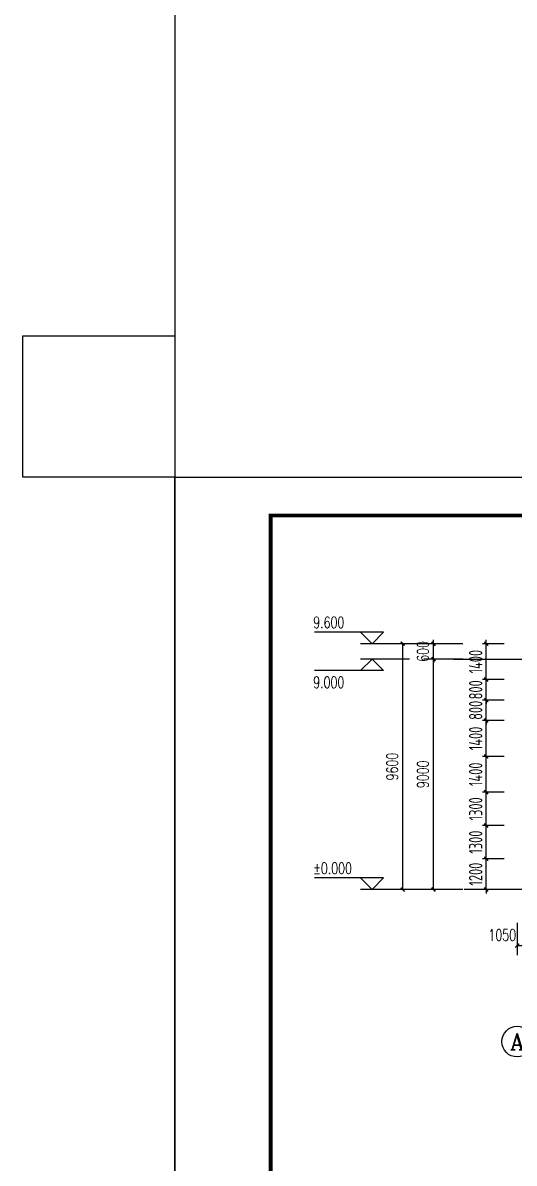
# Model space of a CAD drawing. Header units: millimetres. Extents: x 6950065 to 7140129, y 16284814 to 19754034.
# Drawn here: x 6950065 to 6969254, y 18187329 to 18231874 of the extents above; entities that cross this region are included whole.
import ezdxf
from ezdxf.enums import TextEntityAlignment as Align

# ---------------------------------------------------------------- set-up
doc = ezdxf.new("R2010")
doc.units = ezdxf.units.MM
doc.header["$LTSCALE"] = 1500
doc.header["$MEASUREMENT"] = 0
doc.linetypes.add('DOTE', pattern=[2.42, 2, -0.2, 0.02, -0.2])
doc.layers.get('Defpoints').update_dxf_attribs({"color": 1})
for name, color, linetype in [('AXIS_外部', 171, 'Continuous'), ('C型钢', 6, 'Continuous'), ('dim', 7, 'Continuous'), ('PUB_DIM', 161, 'Continuous'), ('PUB_TEXT', 7, 'Continuous'), ('TK', 4, 'Continuous')]:
    doc.layers.add(name, color=color, linetype=linetype)
doc.styles.add('_TCH_AXIS', font='COMPLEX', dxfattribs={"bigfont": 'GBCBIG'})
doc.styles.add('_TCH_DIM', font='SIMPLEX', dxfattribs={"bigfont": 'GBCBIG'})
doc.styles.add('_TCH_DIM_T3', font='SIMPLEX', dxfattribs={"width": 0.705882, "bigfont": 'GBCBIG'})
doc.styles.add('TSSD_Dimension', font='Tssdeng.shx', dxfattribs={"width": 0.7, "bigfont": 'hztxt.shx'})
doc.dimstyles.new('_TCH_ARCH&&150', dxfattribs={"dimtxt": 446.25, "dimasz": 150, "dimexe": 375, "dimexo": 450, "dimgap": 189.375, "dimtad": 1, "dimdec": 0, "dimzin": 0, "dimdsep": 46, "dimtxsty": '_TCH_DIM_T3', "dimblk": 'ARCHTICK', "dimcen": 0.09, "dimclrt": 7, "dimazin": 2, "dimtfac": 1, "dimtdec": 0, "dimtix": 1, "dimtmove": 2, "dimatfit": 3, "dimfxl": 0, "dimtolj": 1, "dimtzin": 0, "dimarcsym": 0})
doc.dimstyles.new('TSSD_150_150', dxfattribs={"dimtxt": 525, "dimasz": 150, "dimexe": 150, "dimexo": 375, "dimgap": 150, "dimtad": 1, "dimdec": 0, "dimzin": 0, "dimdsep": 46, "dimtxsty": 'TSSD_Dimension', "dimblk": 'ARCHTICK', "dimcen": 0, "dimdle": 150, "dimclrt": 7, "dimadec": 0, "dimazin": 0, "dimtfac": 1, "dimtdec": 0, "dimtix": 1, "dimtmove": 2, "dimatfit": 3, "dimfxl": 0, "dimtolj": 1, "dimtzin": 0, "dimarcsym": 0})

# ---------------------------------------------------------------- blocks, each defined once
blk = doc.blocks.new('_ArchTick')
at = {"color": 0, "linetype": 'ByBlock', "const_width": 0.4}
blk.add_lwpolyline([(-0.5, -0.5), (0.5, 0.5)], dxfattribs=at)
blk = doc.blocks.new('*D81')
at = {"layer": 'Defpoints', "color": 0}
for p in [(6968162, 18199220), (6969232, 18199220), (6969232, 18198020)]:
    blk.add_point(p, dxfattribs=at)
at = {"layer": 'dim', "color": 0, "lineweight": -2}
for p, q in [((6968857, 18199220), (6968012, 18199220)), ((6968162, 18199220), (6968162, 18199370)), ((6968162, 18198020), (6968162, 18199220)), ((6968857, 18198020), (6968012, 18198020)), ((6968162, 18198020), (6968162, 18197870))]:
    blk.add_line(p, q, dxfattribs=at)
at = {"layer": 'dim', "color": 0, "lineweight": -2, "xscale": 150, "yscale": 150, "zscale": 150}
for p, rotation in [((6968162, 18199220), 270), ((6968162, 18198020), 90)]:
    blk.add_blockref('_ArchTick', p, dxfattribs=dict(at, rotation=rotation))
at = {"layer": 'dim', "color": 7, "insert": (6967750, 18198620), "char_height": 525, "attachment_point": 5, "rotation": 90, "style": 'TSSD_Dimension'}
blk.add_mtext('\\A1;1200', dxfattribs=at)
blk = doc.blocks.new('*D82')
at = {"layer": 'Defpoints', "color": 0}
for p in [(6968162, 18200520), (6969232, 18200520), (6969232, 18199220)]:
    blk.add_point(p, dxfattribs=at)
at = {"layer": 'dim', "color": 0, "lineweight": -2}
for p, q in [((6968857, 18200520), (6968012, 18200520)), ((6968162, 18199070), (6968162, 18200670)), ((6968857, 18199220), (6968012, 18199220))]:
    blk.add_line(p, q, dxfattribs=at)
at = {"layer": 'dim', "color": 0, "lineweight": -2, "xscale": 150, "yscale": 150, "zscale": 150}
for p, rotation in [((6968162, 18200520), 90), ((6968162, 18199220), 270)]:
    blk.add_blockref('_ArchTick', p, dxfattribs=dict(at, rotation=rotation))
at = {"layer": 'dim', "color": 7, "insert": (6967750, 18199870), "char_height": 525, "attachment_point": 5, "rotation": 90, "style": 'TSSD_Dimension'}
blk.add_mtext('\\A1;1300', dxfattribs=at)
blk = doc.blocks.new('*D83')
at = {"layer": 'Defpoints', "color": 0}
for p in [(6968162, 18201820), (6969232, 18201820), (6969232, 18200520)]:
    blk.add_point(p, dxfattribs=at)
at = {"layer": 'dim', "color": 0, "lineweight": -2}
for p, q in [((6968857, 18201820), (6968012, 18201820)), ((6968162, 18200370), (6968162, 18201970)), ((6968857, 18200520), (6968012, 18200520))]:
    blk.add_line(p, q, dxfattribs=at)
at = {"layer": 'dim', "color": 0, "lineweight": -2, "xscale": 150, "yscale": 150, "zscale": 150}
for p, rotation in [((6968162, 18201820), 90), ((6968162, 18200520), 270)]:
    blk.add_blockref('_ArchTick', p, dxfattribs=dict(at, rotation=rotation))
at = {"layer": 'dim', "color": 7, "insert": (6967750, 18201170), "char_height": 525, "attachment_point": 5, "rotation": 90, "style": 'TSSD_Dimension'}
blk.add_mtext('\\A1;1300', dxfattribs=at)
blk = doc.blocks.new('*D84')
at = {"layer": 'Defpoints', "color": 0}
for p in [(6968162, 18203220), (6969232, 18203220), (6969232, 18201820)]:
    blk.add_point(p, dxfattribs=at)
at = {"layer": 'dim', "color": 0, "lineweight": -2}
for p, q in [((6968857, 18203220), (6968012, 18203220)), ((6968162, 18201670), (6968162, 18203370)), ((6968857, 18201820), (6968012, 18201820))]:
    blk.add_line(p, q, dxfattribs=at)
at = {"layer": 'dim', "color": 0, "lineweight": -2, "xscale": 150, "yscale": 150, "zscale": 150}
for p, rotation in [((6968162, 18203220), 90), ((6968162, 18201820), 270)]:
    blk.add_blockref('_ArchTick', p, dxfattribs=dict(at, rotation=rotation))
at = {"layer": 'dim', "color": 7, "insert": (6967750, 18202520), "char_height": 525, "attachment_point": 5, "rotation": 90, "style": 'TSSD_Dimension'}
blk.add_mtext('\\A1;1400', dxfattribs=at)
blk = doc.blocks.new('*D85')
at = {"layer": 'Defpoints', "color": 0}
for p in [(6968162, 18204620), (6969232, 18204620), (6969232, 18203220)]:
    blk.add_point(p, dxfattribs=at)
at = {"layer": 'dim', "color": 0, "lineweight": -2}
for p, q in [((6968857, 18204620), (6968012, 18204620)), ((6968162, 18203070), (6968162, 18204770)), ((6968857, 18203220), (6968012, 18203220))]:
    blk.add_line(p, q, dxfattribs=at)
at = {"layer": 'dim', "color": 0, "lineweight": -2, "xscale": 150, "yscale": 150, "zscale": 150}
for p, rotation in [((6968162, 18204620), 90), ((6968162, 18203220), 270)]:
    blk.add_blockref('_ArchTick', p, dxfattribs=dict(at, rotation=rotation))
at = {"layer": 'dim', "color": 7, "insert": (6967750, 18203920), "char_height": 525, "attachment_point": 5, "rotation": 90, "style": 'TSSD_Dimension'}
blk.add_mtext('\\A1;1400', dxfattribs=at)
blk = doc.blocks.new('*D86')
at = {"layer": 'Defpoints', "color": 0}
for p in [(6968162, 18205420), (6969232, 18205420), (6969232, 18204620)]:
    blk.add_point(p, dxfattribs=at)
at = {"layer": 'dim', "color": 0, "lineweight": -2}
for p, q in [((6968857, 18205420), (6968012, 18205420)), ((6968162, 18205420), (6968162, 18205570)), ((6968162, 18204620), (6968162, 18205420)), ((6968857, 18204620), (6968012, 18204620)), ((6968162, 18204620), (6968162, 18204470))]:
    blk.add_line(p, q, dxfattribs=at)
at = {"layer": 'dim', "color": 0, "lineweight": -2, "xscale": 150, "yscale": 150, "zscale": 150}
for p, rotation in [((6968162, 18205420), 270), ((6968162, 18204620), 90)]:
    blk.add_blockref('_ArchTick', p, dxfattribs=dict(at, rotation=rotation))
at = {"layer": 'dim', "color": 7, "insert": (6967750, 18205020), "char_height": 525, "attachment_point": 5, "rotation": 90, "style": 'TSSD_Dimension'}
blk.add_mtext('\\A1;800', dxfattribs=at)
blk = doc.blocks.new('*D1225')
at = {"layer": 'Defpoints', "color": 0}
for p in [(6968162, 18207620), (6969232, 18207620), (6969232, 18206220)]:
    blk.add_point(p, dxfattribs=at)
at = {"layer": 'dim', "color": 0, "lineweight": -2}
for p, q in [((6968857, 18207620), (6968012, 18207620)), ((6968162, 18206070), (6968162, 18207770)), ((6968857, 18206220), (6968012, 18206220))]:
    blk.add_line(p, q, dxfattribs=at)
at = {"layer": 'dim', "color": 0, "lineweight": -2, "xscale": 150, "yscale": 150, "zscale": 150}
for p, rotation in [((6968162, 18207620), 90), ((6968162, 18206220), 270)]:
    blk.add_blockref('_ArchTick', p, dxfattribs=dict(at, rotation=rotation))
at = {"layer": 'dim', "color": 7, "insert": (6967750, 18206920), "char_height": 525, "attachment_point": 5, "rotation": 90, "style": 'TSSD_Dimension'}
blk.add_mtext('\\A1;1400', dxfattribs=at)
blk = doc.blocks.new('*D90')
at = {"layer": 'AXIS_外部', "color": 0, "lineweight": -2}
for p, q in [((6969372, 18196712), (6969372, 18195456)), ((6970422, 18196712), (6970422, 18195456)), ((6969372, 18195831), (6970422, 18195831))]:
    blk.add_line(p, q, dxfattribs=at)
at = {"layer": 'Defpoints', "color": 0}
for p in [(6969372, 18197162), (6970422, 18197162), (6970422, 18195831)]:
    blk.add_point(p, dxfattribs=at)
at = {"layer": 'AXIS_外部', "color": 0, "lineweight": -2, "xscale": 150, "yscale": 150, "zscale": 150, "rotation": 180}
blk.add_blockref('_ArchTick', (6969372, 18195831), dxfattribs=at)
at = {"layer": 'AXIS_外部', "color": 0, "lineweight": -2, "xscale": 150, "yscale": 150, "zscale": 150}
blk.add_blockref('_ArchTick', (6970422, 18195831), dxfattribs=at)
at = {"layer": 'AXIS_外部', "color": 7, "insert": (6968788, 18196243), "char_height": 446.2, "attachment_point": 5, "style": '_TCH_DIM_T3'}
blk.add_mtext('\\A1;1050', dxfattribs=at)
blk = doc.blocks.new('*D158')
at = {"layer": 'Defpoints', "color": 0}
for p in [(6968162, 18206220), (6969232, 18206220), (6969232, 18205420)]:
    blk.add_point(p, dxfattribs=at)
at = {"layer": 'dim', "color": 0, "lineweight": -2}
for p, q in [((6968857, 18206220), (6968012, 18206220)), ((6968162, 18206220), (6968162, 18206370)), ((6968162, 18205420), (6968162, 18206220)), ((6968857, 18205420), (6968012, 18205420)), ((6968162, 18205420), (6968162, 18205270))]:
    blk.add_line(p, q, dxfattribs=at)
at = {"layer": 'dim', "color": 0, "lineweight": -2, "xscale": 150, "yscale": 150, "zscale": 150}
for p, rotation in [((6968162, 18206220), 270), ((6968162, 18205420), 90)]:
    blk.add_blockref('_ArchTick', p, dxfattribs=dict(at, rotation=rotation))
at = {"layer": 'dim', "color": 7, "insert": (6967750, 18205820), "char_height": 525, "attachment_point": 5, "rotation": 90, "style": 'TSSD_Dimension'}
blk.add_mtext('\\A1;800', dxfattribs=at)
blk = doc.blocks.new('GeYuanFrame_60728603', base_point=(18.76, 4.34))
at = {"layer": 'TK'}
blk.add_line((43.76, 414.34), (602.76, 414.34), dxfattribs=at)
blk.add_lwpolyline([(18.76, 424.34), (612.76, 424.34), (612.76, 4.34), (18.76, 4.34), (18.76, 424.34)], dxfattribs=at)
at = {"layer": 'TK', "const_width": 1}
blk.add_lwpolyline([(602.76, 414.34), (43.76, 414.34), (43.76, 14.34), (602.76, 14.34)], close=True, dxfattribs=at)
blk = doc.blocks.new('*D1588')
at = {"layer": 'Defpoints', "color": 0}
for p in [(6964901, 18207620), (6967697, 18207620), (6967697, 18198020)]:
    blk.add_point(p, dxfattribs=at)
at = {"layer": 'PUB_DIM', "color": 0, "lineweight": -2}
for p, q in [((6967247, 18207620), (6964526, 18207620)), ((6964901, 18198020), (6964901, 18207620)), ((6967247, 18198020), (6964526, 18198020))]:
    blk.add_line(p, q, dxfattribs=at)
at = {"layer": 'PUB_DIM', "color": 0, "lineweight": -2, "xscale": 150, "yscale": 150, "zscale": 150}
for p, rotation in [((6964901, 18207620), 90), ((6964901, 18198020), 270)]:
    blk.add_blockref('_ArchTick', p, dxfattribs=dict(at, rotation=rotation))
at = {"layer": 'PUB_DIM', "color": 7, "insert": (6964489, 18202820), "char_height": 446.2, "attachment_point": 5, "rotation": 90, "style": '_TCH_DIM_T3'}
blk.add_mtext('\\A1;9600', dxfattribs=at)
blk = doc.blocks.new('*D1589')
at = {"layer": 'Defpoints', "color": 0}
for p in [(6966101, 18207020), (6967697, 18207020), (6967697, 18198020)]:
    blk.add_point(p, dxfattribs=at)
at = {"layer": 'PUB_DIM', "color": 0, "lineweight": -2}
for p, q in [((6967247, 18207020), (6965726, 18207020)), ((6966101, 18198020), (6966101, 18207020)), ((6967247, 18198020), (6965726, 18198020))]:
    blk.add_line(p, q, dxfattribs=at)
at = {"layer": 'PUB_DIM', "color": 0, "lineweight": -2, "xscale": 150, "yscale": 150, "zscale": 150}
for p, rotation in [((6966101, 18207020), 90), ((6966101, 18198020), 270)]:
    blk.add_blockref('_ArchTick', p, dxfattribs=dict(at, rotation=rotation))
at = {"layer": 'PUB_DIM', "color": 7, "insert": (6965689, 18202520), "char_height": 446.2, "attachment_point": 5, "rotation": 90, "style": '_TCH_DIM_T3'}
blk.add_mtext('\\A1;9000', dxfattribs=at)
blk = doc.blocks.new('*D1590')
at = {"layer": 'Defpoints', "color": 0}
for p in [(6966101, 18207620), (6967697, 18207620), (6967697, 18207020)]:
    blk.add_point(p, dxfattribs=at)
at = {"layer": 'PUB_DIM', "color": 0, "lineweight": -2}
for p, q in [((6967247, 18207620), (6965726, 18207620)), ((6966101, 18207620), (6966101, 18207770)), ((6966101, 18207020), (6966101, 18207620)), ((6967247, 18207020), (6965726, 18207020)), ((6966101, 18207020), (6966101, 18206870))]:
    blk.add_line(p, q, dxfattribs=at)
at = {"layer": 'PUB_DIM', "color": 0, "lineweight": -2, "xscale": 150, "yscale": 150, "zscale": 150}
for p, rotation in [((6966101, 18207620), 270), ((6966101, 18207020), 90)]:
    blk.add_blockref('_ArchTick', p, dxfattribs=dict(at, rotation=rotation))
at = {"layer": 'PUB_DIM', "color": 7, "insert": (6965689, 18207320), "char_height": 446.2, "attachment_point": 5, "rotation": 90, "style": '_TCH_DIM_T3'}
blk.add_mtext('\\A1;600', dxfattribs=at)

msp = doc.modelspace()

# ---------------------------------------------------------------- linework, layer by layer
at = {"layer": 'AXIS_外部'}
msp.add_circle((6969372.1, 18192079), 600, dxfattribs=at)
at = {"layer": 'C型钢', "color": 3}
msp.add_lwpolyline([(6955997, 19754034.2), (6955997, 16284813.9)], dxfattribs=at)
msp.add_lwpolyline([(6950064.6, 18219653), (6955997, 18219653), (6955997, 18214126.6), (6950064.6, 18214126.6)], close=True, dxfattribs=at)
at = {"layer": 'Defpoints', "color": 6}
msp.add_line((7025340.3, 18198020.2), (6967296.8, 18198020.2), dxfattribs=at)
at = {"layer": 'Defpoints', "color": 8, "linetype": 'DOTE'}
msp.add_lwpolyline([(6966889.4, 18207020.2), (7023372.1, 18207020.2)], dxfattribs=at)
at = {"layer": 'PUB_DIM'}
for p, q in [((6964151.5, 18208070.2), (6961451.5, 18208070.2)), ((6963701.5, 18207620.2), (6963251.5, 18208070.2)), ((6963701.5, 18207620.2), (6964151.5, 18208070.2)), ((6965162.8, 18207620.2), (6963251.5, 18207620.2)), ((6963701.5, 18207020.2), (6963251.5, 18206570.2)), ((6965162.8, 18207020.2), (6963251.5, 18207020.2)), ((6963701.5, 18207020.2), (6964151.5, 18206570.2)), ((6964151.5, 18206570.2), (6961451.5, 18206570.2)), ((6964151.5, 18198470.2), (6961451.5, 18198470.2)), ((6963701.5, 18198020.2), (6963251.5, 18198470.2)), ((6963701.5, 18198020.2), (6964151.5, 18198470.2)), ((6965162.8, 18198020.2), (6963251.5, 18198020.2))]:
    msp.add_line(p, q, dxfattribs=at)

# ---------------------------------------------------------------- block references
at = {"layer": 'C型钢', "color": 3, "xscale": 150, "yscale": 150, "zscale": 150}
msp.add_blockref('GeYuanFrame_60728603', (6955997, 18151126.6), dxfattribs=at)

# ---------------------------------------------------------------- texts
at = {"layer": 'AXIS_外部', "color": 7, "style": '_TCH_AXIS'}
msp.add_text('A', height=637.8, dxfattribs=at).set_placement((6969098.7, 18191760.1), (6969645.4, 18191760.1), align=Align.FIT)
at = {"layer": 'PUB_TEXT', "style": '_TCH_DIM', "width": 0.705882}
for s, p in [('9.600', (6961406.5, 18208227.7)), ('9.000', (6961406.5, 18205887.7)), ('%%P0.000', (6961406.5, 18198627.7))]:
    msp.add_text(s, height=446.25, dxfattribs=at).set_placement(p)

# ---------------------------------------------------------------- dimensions: what is measured, and where the dimension line sits
at = {"layer": 'AXIS_外部'}
dim = msp.add_linear_dim(base=(6970422.1, 18195830.5), p1=(6969372.1, 18197162.4), p2=(6970422.1, 18197162.4), angle=0, dimstyle='_TCH_ARCH&&150', dxfattribs=at)
dim.commit()
dim.dimension.update_dxf_attribs({"geometry": '*D90', "text_midpoint": (6968787.6, 18196243), "dimtype": 129})
at = {"layer": 'dim'}
for base, p1, p2, picture, middle in [((6968162.1, 18207620.2), (6969231.8, 18206220.2), (6969231.8, 18207620.2), '*D1225', (6967749.6, 18206920.2)), ((6968162.1, 18206220.2), (6969231.8, 18205420.2), (6969231.8, 18206220.2), '*D158', (6967749.6, 18205820.2)), ((6968162.1, 18205420.2), (6969231.8, 18204620.2), (6969231.8, 18205420.2), '*D86', (6967749.6, 18205020.2)), ((6968162.1, 18204620.2), (6969231.8, 18203220.2), (6969231.8, 18204620.2), '*D85', (6967749.6, 18203920.2)), ((6968162.1, 18203220.2), (6969231.8, 18201820.2), (6969231.8, 18203220.2), '*D84', (6967749.6, 18202520.2)), ((6968162.1, 18201820.2), (6969231.8, 18200520.2), (6969231.8, 18201820.2), '*D83', (6967749.6, 18201170.2)), ((6968162.1, 18200520.2), (6969231.8, 18199220.2), (6969231.8, 18200520.2), '*D82', (6967749.6, 18199870.2))]:
    dim = msp.add_linear_dim(base=base, p1=p1, p2=p2, angle=270, dimstyle='TSSD_150_150', dxfattribs=at)
    dim.commit()
    dim.dimension.update_dxf_attribs({"geometry": picture, "text_midpoint": middle})
dim = msp.add_aligned_dim(p1=(6969231.8, 18198020.2), p2=(6969231.8, 18199220.2), distance=1069.7, dimstyle='TSSD_150_150', dxfattribs=at)
dim.commit()
dim.dimension.update_dxf_attribs({"geometry": '*D81', "text_midpoint": (6967749.6, 18198620.2)})
at = {"layer": 'PUB_DIM'}
for p1, p2, distance, picture, middle in [((6967696.6, 18198020.2), (6967696.6, 18207620.2), 2795.2, '*D1588', (6964489, 18202820.2)), ((6967696.6, 18207020.2), (6967696.6, 18207620.2), 1595.2, '*D1590', (6965689, 18207320.2)), ((6967696.6, 18198020.2), (6967696.6, 18207020.2), 1595.2, '*D1589', (6965689, 18202520.2))]:
    dim = msp.add_aligned_dim(p1=p1, p2=p2, distance=distance, dimstyle='_TCH_ARCH&&150', dxfattribs=at)
    dim.commit()
    dim.dimension.update_dxf_attribs({"geometry": picture, "text_midpoint": middle})

doc.saveas('drawing.dxf')
